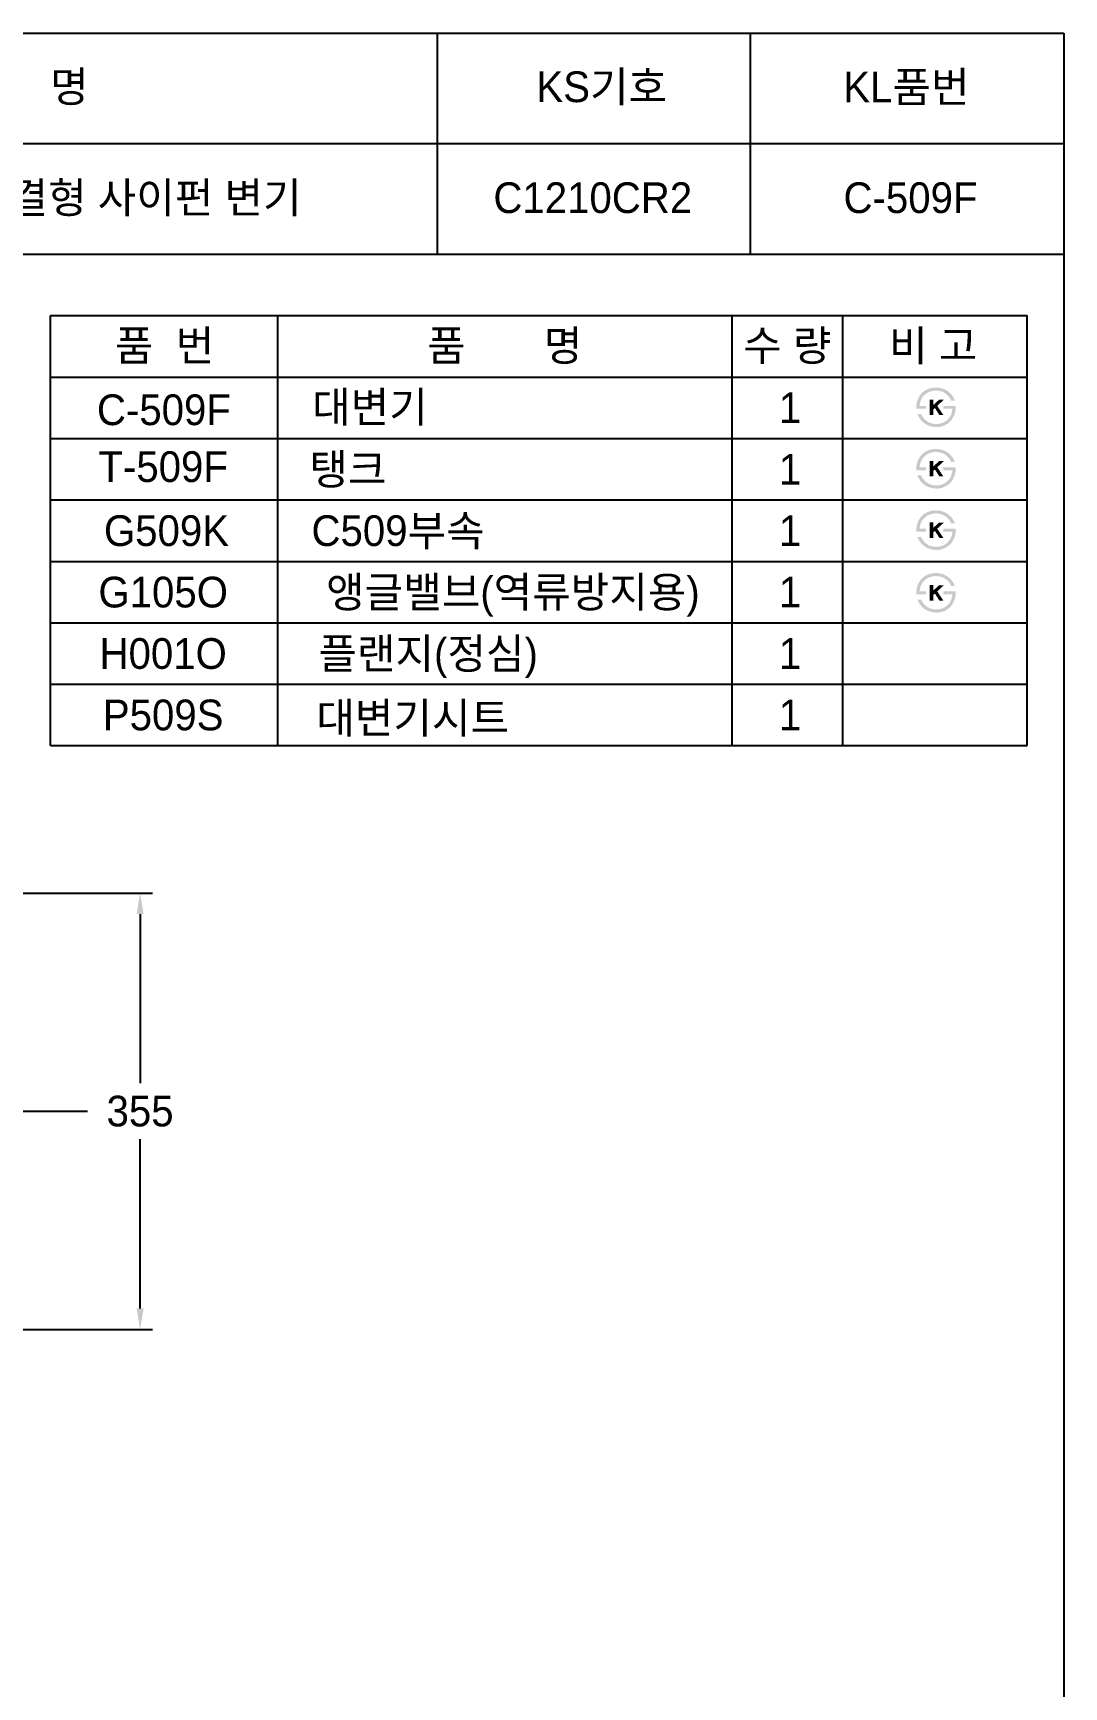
# Model space of a CAD drawing. Header units: millimetres. Extents: x 0 to 1800, y -67 to 2530.
# Drawn here: x 961 to 1800, y 1184 to 2530 of the extents above; entities that cross this region are included whole.
import ezdxf
from ezdxf.enums import TextEntityAlignment as Align
from ezdxf.lldxf.tags import DXFTag

# ---------------------------------------------------------------- set-up
doc = ezdxf.new("R2010")
doc.units = ezdxf.units.MM
for name, color, linetype in [('TEXT', 7, 'Continuous'), ('도각라인', 255, 'Continuous'), ('중심선', 1, 'DASHED'), ('치수선', 7, 'Continuous')]:
    doc.layers.add(name, color=color, linetype=linetype)
doc.styles.add('____', font='')
doc.styles.add('타이틀', font='H2GTRM.TTF', dxfattribs={"height": 25})
doc.styles.get('____').set_extended_font_data('굴림')
tags = doc.linetypes.add('DASHDOT', pattern=[70, 31, -13, 13, -13]).pattern_tags.tags
tags[10:11] = [DXFTag(74, 4), DXFTag(75, 0), DXFTag(340, '0'), DXFTag(46, 0.0), DXFTag(50, 0.0), DXFTag(44, 0.0), DXFTag(45, 0.0)]
tags[8:9] = [DXFTag(74, 4), DXFTag(75, 0), DXFTag(340, '0'), DXFTag(46, 0.0), DXFTag(50, 0.0), DXFTag(44, 0.0), DXFTag(45, 0.0)]
tags[6:7] = [DXFTag(74, 4), DXFTag(75, 0), DXFTag(340, '0'), DXFTag(46, 0.0), DXFTag(50, 0.0), DXFTag(44, 0.0), DXFTag(45, 0.0)]
tags[4:5] = [DXFTag(74, 4), DXFTag(75, 0), DXFTag(340, '0'), DXFTag(46, 0.0), DXFTag(50, 0.0), DXFTag(44, 0.0), DXFTag(45, 0.0)]
tags = doc.linetypes.add('DASHED', pattern=[25.72, 12.86, -12.86]).pattern_tags.tags
tags[6:7] = [DXFTag(74, 4), DXFTag(75, 0), DXFTag(340, '0'), DXFTag(46, 0.0), DXFTag(50, 0.0), DXFTag(44, 0.0), DXFTag(45, 0.0)]
tags[4:5] = [DXFTag(74, 4), DXFTag(75, 0), DXFTag(340, '0'), DXFTag(46, 0.0), DXFTag(50, 0.0), DXFTag(44, 0.0), DXFTag(45, 0.0)]
doc.dimstyles.new('MSADIM', dxfattribs={"dimtxt": 33, "dimasz": 17, "dimexe": 10, "dimexo": 7.5, "dimgap": 10, "dimtad": 0, "dimtih": 1, "dimtoh": 1, "dimdec": 0, "dimzin": 1, "dimdsep": 46, "dimtxsty": '____', "dimcen": 11.25, "dimadec": 0, "dimazin": 0, "dimtfac": 1, "dimtdec": 0, "dimtix": 1, "dimtmove": 0, "dimatfit": 3, "dimfxl": 1, "dimtolj": 1, "dimtzin": 1, "dimarcsym": 0})

# ---------------------------------------------------------------- blocks, each defined once
blk = doc.blocks.new('*D10')
at = {"layer": '치수선', "color": 0, "linetype": 'Continuous', "lineweight": -2, "transparency": 16777216}
for p, q in [((674.3, 1829.9), (1058, 1829.9)), ((1048, 1812.9), (1048, 1675.2)), ((1048, 1491.9), (1048, 1629.6)), ((674.3, 1474.9), (1058, 1474.9))]:
    blk.add_line(p, q, dxfattribs=at)
at = {"layer": '치수선', "color": 0, "linetype": 'Continuous', "transparency": 16777216}
for points in [[(1045.2, 1812.9), (1050.9, 1812.9), (1048, 1829.9)], [(1045.2, 1491.9), (1050.9, 1491.9), (1048, 1474.9)]]:
    blk.add_solid(points, dxfattribs=at)
at = {"layer": '치수선', "color": 0, "linetype": 'Continuous', "transparency": 16777216, "insert": (1048, 1652.4), "char_height": 25, "attachment_point": 5, "style": '____'}
blk.add_mtext('\\A1;355', dxfattribs=at)

msp = doc.modelspace()

# ---------------------------------------------------------------- hatches: boundary and pattern name
at = {"layer": 'TEXT'}
for points in [[(1679.9, 2224.2), (1679.8, 2224.6), (1679.8, 2225), (1679.8, 2225.4), (1679.8, 2225.8), (1679.8, 2226.2), (1679.9, 2226.6), (1679.9, 2227), (1679.9, 2227.4), (1680, 2227.8), (1680, 2228.2), (1680.1, 2228.6), (1680.2, 2229), (1680.3, 2229.4), (1680.4, 2229.8), (1680.5, 2230.1), (1680.6, 2230.5), (1680.7, 2230.9), (1680.8, 2231.3), (1681, 2231.7), (1681.1, 2232), (1681.3, 2232.4), (1681.4, 2232.7), (1681.6, 2233.1), (1681.8, 2233.4), (1682, 2233.8), (1682.1, 2234.1), (1682.4, 2234.4), (1682.6, 2234.8), (1682.8, 2235.1), (1683, 2235.4), (1683.2, 2235.7), (1683.8, 2236.3), (1684, 2236.6), (1684.3, 2236.9), (1684.6, 2237.2), (1684.9, 2237.5), (1685.2, 2237.8), (1685.5, 2238), (1685.8, 2238.3), (1686.1, 2238.5), (1686.4, 2238.7), (1686.8, 2239), (1687.1, 2239.2), (1687.4, 2239.4), (1687.8, 2239.6), (1688.2, 2239.8), (1688.5, 2239.9), (1688.9, 2240.1), (1689.3, 2240.3), (1689.7, 2240.5), (1690.2, 2240.6), (1690.6, 2240.7), (1691, 2240.9), (1691.5, 2241), (1691.9, 2241.1), (1692.4, 2241.2), (1692.8, 2241.2), (1693.3, 2241.3), (1693.8, 2241.4), (1694.2, 2241.4), (1694.7, 2241.4), (1695.2, 2241.5), (1695.7, 2241.5), (1696.5, 2241.5), (1696.8, 2241.4), (1697.2, 2241.4), (1697.6, 2241.4), (1697.9, 2241.3), (1698.3, 2241.3), (1698.6, 2241.2), (1699, 2241.2), (1699.3, 2241.1), (1699.7, 2241), (1700, 2241), (1700.4, 2240.9), (1700.7, 2240.8), (1701, 2240.7), (1701.4, 2240.6), (1701.7, 2240.5), (1702, 2240.4), (1702.3, 2240.2), (1702.6, 2240.1), (1702.9, 2240), (1703.2, 2239.8), (1703.5, 2239.7), (1703.8, 2239.5), (1704.1, 2239.4), (1704.4, 2239.2), (1704.7, 2239), (1705, 2238.9), (1705.2, 2238.7), (1705.5, 2238.5), (1705.8, 2238.3), (1706.1, 2238.1), (1706.5, 2237.7), (1706.9, 2237.4), (1707.3, 2237), (1707.7, 2236.6), (1708, 2236.2), (1708.4, 2235.8), (1708.7, 2235.4), (1709.1, 2234.9), (1709.4, 2234.5), (1709.7, 2234), (1710, 2233.5), (1710.3, 2233), (1710.5, 2232.5), (1710.8, 2232), (1711, 2231.5), (1711.3, 2230.9), (1711.3, 2230.9), (1708.2, 2230.9), (1708.2, 2230.9), (1708.1, 2231.1), (1708, 2231.3), (1708, 2231.4), (1707.9, 2231.6), (1707.8, 2231.8), (1707.7, 2232), (1707.7, 2232.1), (1707.6, 2232.3), (1707.5, 2232.5), (1707.4, 2232.6), (1707.3, 2232.8), (1707.2, 2233), (1707.1, 2233.1), (1707, 2233.3), (1706.9, 2233.5), (1706.7, 2233.6), (1706.6, 2233.8), (1706.5, 2233.9), (1706.2, 2234.3), (1705.9, 2234.6), (1705.6, 2234.9), (1705.3, 2235.2), (1705, 2235.5), (1704.7, 2235.8), (1704.3, 2236.1), (1704.1, 2236.3), (1703.8, 2236.4), (1703.6, 2236.6), (1703.4, 2236.8), (1703.1, 2236.9), (1702.9, 2237.1), (1702.6, 2237.2), (1702.4, 2237.4), (1702.2, 2237.5), (1701.9, 2237.6), (1701.7, 2237.7), (1701.4, 2237.8), (1701.2, 2238), (1700.9, 2238.1), (1700.6, 2238.2), (1700.4, 2238.3), (1700.1, 2238.3), (1699.9, 2238.4), (1699.6, 2238.5), (1699.3, 2238.6), (1699.1, 2238.6), (1698.8, 2238.7), (1698.5, 2238.7), (1698.2, 2238.8), (1698, 2238.8), (1697.7, 2238.9), (1697.4, 2238.9), (1697.1, 2238.9), (1696.8, 2239), (1696.5, 2239), (1696.3, 2239), (1696, 2239), (1695.6, 2239), (1695.3, 2239), (1694.9, 2238.9), (1694.6, 2238.9), (1694.3, 2238.9), (1693.9, 2238.9), (1693.6, 2238.8), (1693.3, 2238.8), (1693, 2238.7), (1692.7, 2238.7), (1692.3, 2238.6), (1692, 2238.5), (1691.7, 2238.4), (1691.4, 2238.3), (1691.1, 2238.2), (1690.9, 2238.1), (1690.6, 2238), (1690.3, 2237.9), (1690, 2237.8), (1689.7, 2237.7), (1689.4, 2237.5), (1689.2, 2237.4), (1688.9, 2237.3), (1688.7, 2237.1), (1688.4, 2236.9), (1688.1, 2236.8), (1687.9, 2236.6), (1687.6, 2236.4), (1687.4, 2236.2), (1687.2, 2236), (1686.9, 2235.8), (1686.7, 2235.6), (1686.5, 2235.4), (1686.2, 2235.2), (1686, 2235), (1685.8, 2234.7), (1685.6, 2234.5), (1685.4, 2234.3), (1685.2, 2234), (1685, 2233.8), (1684.8, 2233.5), (1684.7, 2233.3), (1684.5, 2233), (1684.3, 2232.7), (1684.2, 2232.5), (1684, 2232.2), (1683.9, 2231.9), (1683.8, 2231.6), (1683.7, 2231.3), (1683.5, 2231.1), (1683.4, 2230.8), (1683.3, 2230.5), (1683.2, 2230.2), (1683.1, 2229.8), (1683, 2229.5), (1683, 2229.2), (1682.9, 2228.9), (1682.8, 2228.6), (1682.8, 2228.2), (1682.7, 2227.9), (1682.7, 2227.6), (1682.7, 2227.2), (1682.6, 2226.9), (1682.6, 2226.5), (1682.6, 2226.5), (1687.8, 2226.5), (1687.8, 2226.5), (1687.8, 2226.5), (1687.8, 2224.2), (1687.8, 2224.2), (1687.8, 2224.2), (1679.9, 2224.2)], [(1712, 2226.5), (1712, 2226.1), (1712, 2225.6), (1712, 2225.2), (1712, 2224.8), (1711.9, 2224.3), (1711.9, 2223.9), (1711.9, 2223.5), (1711.8, 2223.1), (1711.7, 2222.7), (1711.6, 2222.2), (1711.6, 2221.8), (1711.5, 2221.4), (1711.3, 2221), (1711.2, 2220.6), (1711.1, 2220.2), (1711, 2219.8), (1710.8, 2219.4), (1710.7, 2219), (1710.5, 2218.7), (1710.4, 2218.3), (1710.2, 2217.9), (1710, 2217.6), (1709.8, 2217.2), (1709.6, 2216.9), (1709.4, 2216.5), (1709.2, 2216.2), (1709, 2215.9), (1708.8, 2215.5), (1708.5, 2215.2), (1708.3, 2214.9), (1708, 2214.6), (1707.8, 2214.3), (1707.5, 2214), (1707.2, 2213.7), (1707, 2213.5), (1706.7, 2213.2), (1706.4, 2212.9), (1706.1, 2212.7), (1705.8, 2212.4), (1705.5, 2212.2), (1705.2, 2212), (1704.8, 2211.8), (1704.5, 2211.6), (1704.2, 2211.4), (1703.8, 2211.2), (1703.5, 2211), (1703.1, 2210.8), (1702.8, 2210.7), (1702.4, 2210.5), (1702.1, 2210.3), (1701.7, 2210.2), (1701.3, 2210.1), (1700.9, 2209.9), (1700.5, 2209.8), (1700.2, 2209.7), (1699.8, 2209.6), (1699.4, 2209.6), (1699, 2209.5), (1698.6, 2209.4), (1698.2, 2209.4), (1697.8, 2209.4), (1697.4, 2209.3), (1697, 2209.3), (1696.6, 2209.3), (1695.9, 2209.3), (1695.3, 2209.3), (1694.6, 2209.4), (1694, 2209.5), (1693.3, 2209.5), (1693, 2209.6), (1692.7, 2209.7), (1692.4, 2209.7), (1692.1, 2209.8), (1691.8, 2209.9), (1691.5, 2209.9), (1691.2, 2210), (1691, 2210.1), (1690.7, 2210.2), (1690.4, 2210.3), (1690.1, 2210.4), (1689.8, 2210.5), (1689.5, 2210.6), (1689.3, 2210.7), (1689, 2210.9), (1688.7, 2211), (1688.5, 2211.1), (1688.2, 2211.3), (1687.9, 2211.4), (1687.7, 2211.6), (1687.4, 2211.7), (1686.9, 2212), (1686.6, 2212.2), (1686.4, 2212.4), (1686.1, 2212.6), (1685.9, 2212.8), (1685.6, 2213), (1685.4, 2213.2), (1685.1, 2213.4), (1684.9, 2213.6), (1684.7, 2213.8), (1684.5, 2214.1), (1684.2, 2214.3), (1684, 2214.5), (1683.8, 2214.8), (1683.6, 2215), (1683.4, 2215.2), (1683.2, 2215.5), (1683, 2215.8), (1682.8, 2216), (1682.6, 2216.3), (1682.5, 2216.6), (1682.3, 2216.8), (1682.1, 2217.1), (1681.9, 2217.4), (1681.8, 2217.7), (1681.6, 2218), (1681.5, 2218.3), (1681.3, 2218.6), (1681, 2219.2), (1680.8, 2219.9), (1680.8, 2219.9), (1683.7, 2219.9), (1683.7, 2219.9), (1683.9, 2219.4), (1684.2, 2219), (1684.4, 2218.6), (1684.6, 2218.2), (1684.9, 2217.9), (1685.1, 2217.5), (1685.4, 2217.1), (1685.7, 2216.8), (1685.9, 2216.5), (1686.2, 2216.1), (1686.5, 2215.8), (1686.8, 2215.5), (1687.1, 2215.2), (1687.4, 2215), (1687.7, 2214.7), (1688, 2214.5), (1688.2, 2214.3), (1688.4, 2214.1), (1688.7, 2214), (1688.9, 2213.8), (1689.1, 2213.7), (1689.4, 2213.5), (1689.6, 2213.4), (1689.9, 2213.2), (1690.1, 2213.1), (1690.4, 2213), (1690.6, 2212.9), (1690.9, 2212.8), (1691.1, 2212.7), (1691.4, 2212.6), (1691.7, 2212.5), (1691.9, 2212.4), (1692.2, 2212.3), (1692.5, 2212.3), (1692.7, 2212.2), (1693, 2212.1), (1693.3, 2212.1), (1693.6, 2212), (1693.9, 2212), (1694.2, 2212), (1694.5, 2211.9), (1694.8, 2211.9), (1695.1, 2211.9), (1695.4, 2211.9), (1695.7, 2211.9), (1696, 2211.9), (1696.3, 2211.9), (1697.1, 2211.9), (1697.4, 2211.9), (1697.7, 2212), (1698, 2212), (1698.2, 2212), (1698.5, 2212), (1698.7, 2212.1), (1699, 2212.1), (1699.3, 2212.2), (1699.5, 2212.2), (1699.8, 2212.3), (1700, 2212.4), (1700.3, 2212.5), (1700.5, 2212.5), (1700.8, 2212.6), (1701, 2212.7), (1701.3, 2212.8), (1701.5, 2212.9), (1701.8, 2213), (1702, 2213.1), (1702.3, 2213.3), (1702.5, 2213.4), (1702.7, 2213.5), (1703, 2213.7), (1703.2, 2213.8), (1703.4, 2213.9), (1703.7, 2214.1), (1703.9, 2214.3), (1704.1, 2214.4), (1704.3, 2214.6), (1704.6, 2214.8), (1704.8, 2215), (1705.1, 2215.2), (1705.3, 2215.4), (1705.6, 2215.7), (1705.8, 2215.9), (1706, 2216.1), (1706.2, 2216.4), (1706.4, 2216.6), (1706.6, 2216.9), (1706.8, 2217.1), (1707, 2217.4), (1707.2, 2217.7), (1707.3, 2218), (1707.5, 2218.2), (1707.7, 2218.5), (1707.8, 2218.8), (1708, 2219.1), (1708.1, 2219.4), (1708.2, 2219.7), (1708.3, 2220), (1708.4, 2220.4), (1708.6, 2220.7), (1708.7, 2221), (1708.7, 2221.3), (1708.8, 2221.7), (1708.9, 2222), (1709, 2222.4), (1709, 2222.7), (1709.1, 2223.1), (1709.1, 2223.4), (1709.2, 2223.8), (1709.2, 2224.2), (1709.2, 2224.2), (1701.8, 2224.2), (1701.8, 2224.2), (1701.8, 2224.2), (1701.8, 2226.5), (1701.8, 2226.5), (1701.8, 2226.5), (1712, 2226.5)], [(1693.6, 2227.2), (1698.4, 2231.6), (1702.3, 2231.6), (1696.9, 2226.6), (1701.9, 2219.1), (1698.6, 2219.1), (1695, 2224.8), (1693.6, 2223.6), (1693.6, 2219.1), (1690.7, 2219.1), (1690.7, 2231.7), (1693.6, 2231.7)], [(1679.9, 2174.2), (1679.8, 2174.6), (1679.8, 2175), (1679.8, 2175.4), (1679.8, 2175.8), (1679.8, 2176.2), (1679.9, 2176.6), (1679.9, 2177), (1679.9, 2177.4), (1680, 2177.8), (1680, 2178.2), (1680.1, 2178.6), (1680.2, 2179), (1680.3, 2179.4), (1680.4, 2179.8), (1680.5, 2180.1), (1680.6, 2180.5), (1680.7, 2180.9), (1680.8, 2181.3), (1681, 2181.7), (1681.1, 2182), (1681.3, 2182.4), (1681.4, 2182.7), (1681.6, 2183.1), (1681.8, 2183.4), (1682, 2183.8), (1682.1, 2184.1), (1682.4, 2184.4), (1682.6, 2184.8), (1682.8, 2185.1), (1683, 2185.4), (1683.2, 2185.7), (1683.8, 2186.3), (1684, 2186.6), (1684.3, 2186.9), (1684.6, 2187.2), (1684.9, 2187.5), (1685.2, 2187.8), (1685.5, 2188), (1685.8, 2188.3), (1686.1, 2188.5), (1686.4, 2188.7), (1686.8, 2189), (1687.1, 2189.2), (1687.4, 2189.4), (1687.8, 2189.6), (1688.2, 2189.8), (1688.5, 2189.9), (1688.9, 2190.1), (1689.3, 2190.3), (1689.7, 2190.5), (1690.2, 2190.6), (1690.6, 2190.7), (1691, 2190.9), (1691.5, 2191), (1691.9, 2191.1), (1692.4, 2191.2), (1692.8, 2191.2), (1693.3, 2191.3), (1693.8, 2191.4), (1694.2, 2191.4), (1694.7, 2191.4), (1695.2, 2191.5), (1695.7, 2191.5), (1696.5, 2191.5), (1696.8, 2191.4), (1697.2, 2191.4), (1697.6, 2191.4), (1697.9, 2191.3), (1698.3, 2191.3), (1698.6, 2191.2), (1699, 2191.2), (1699.3, 2191.1), (1699.7, 2191), (1700, 2191), (1700.4, 2190.9), (1700.7, 2190.8), (1701, 2190.7), (1701.4, 2190.6), (1701.7, 2190.5), (1702, 2190.4), (1702.3, 2190.2), (1702.6, 2190.1), (1702.9, 2190), (1703.2, 2189.8), (1703.5, 2189.7), (1703.8, 2189.5), (1704.1, 2189.4), (1704.4, 2189.2), (1704.7, 2189), (1705, 2188.9), (1705.2, 2188.7), (1705.5, 2188.5), (1705.8, 2188.3), (1706.1, 2188.1), (1706.5, 2187.7), (1706.9, 2187.4), (1707.3, 2187), (1707.7, 2186.6), (1708, 2186.2), (1708.4, 2185.8), (1708.7, 2185.4), (1709.1, 2184.9), (1709.4, 2184.5), (1709.7, 2184), (1710, 2183.5), (1710.3, 2183), (1710.5, 2182.5), (1710.8, 2182), (1711, 2181.5), (1711.3, 2180.9), (1711.3, 2180.9), (1708.2, 2180.9), (1708.2, 2180.9), (1708.1, 2181.1), (1708, 2181.3), (1708, 2181.4), (1707.9, 2181.6), (1707.8, 2181.8), (1707.7, 2182), (1707.7, 2182.1), (1707.6, 2182.3), (1707.5, 2182.5), (1707.4, 2182.6), (1707.3, 2182.8), (1707.2, 2183), (1707.1, 2183.1), (1707, 2183.3), (1706.9, 2183.5), (1706.7, 2183.6), (1706.6, 2183.8), (1706.5, 2183.9), (1706.2, 2184.3), (1705.9, 2184.6), (1705.6, 2184.9), (1705.3, 2185.2), (1705, 2185.5), (1704.7, 2185.8), (1704.3, 2186.1), (1704.1, 2186.3), (1703.8, 2186.4), (1703.6, 2186.6), (1703.4, 2186.8), (1703.1, 2186.9), (1702.9, 2187.1), (1702.6, 2187.2), (1702.4, 2187.4), (1702.2, 2187.5), (1701.9, 2187.6), (1701.7, 2187.7), (1701.4, 2187.8), (1701.2, 2188), (1700.9, 2188.1), (1700.6, 2188.2), (1700.4, 2188.3), (1700.1, 2188.3), (1699.9, 2188.4), (1699.6, 2188.5), (1699.3, 2188.6), (1699.1, 2188.6), (1698.8, 2188.7), (1698.5, 2188.7), (1698.2, 2188.8), (1698, 2188.8), (1697.7, 2188.9), (1697.4, 2188.9), (1697.1, 2188.9), (1696.8, 2189), (1696.5, 2189), (1696.3, 2189), (1696, 2189), (1695.6, 2189), (1695.3, 2189), (1694.9, 2188.9), (1694.6, 2188.9), (1694.3, 2188.9), (1693.9, 2188.9), (1693.6, 2188.8), (1693.3, 2188.8), (1693, 2188.7), (1692.7, 2188.7), (1692.3, 2188.6), (1692, 2188.5), (1691.7, 2188.4), (1691.4, 2188.3), (1691.1, 2188.2), (1690.9, 2188.1), (1690.6, 2188), (1690.3, 2187.9), (1690, 2187.8), (1689.7, 2187.7), (1689.4, 2187.5), (1689.2, 2187.4), (1688.9, 2187.3), (1688.7, 2187.1), (1688.4, 2186.9), (1688.1, 2186.8), (1687.9, 2186.6), (1687.6, 2186.4), (1687.4, 2186.2), (1687.2, 2186), (1686.9, 2185.8), (1686.7, 2185.6), (1686.5, 2185.4), (1686.2, 2185.2), (1686, 2185), (1685.8, 2184.7), (1685.6, 2184.5), (1685.4, 2184.3), (1685.2, 2184), (1685, 2183.8), (1684.8, 2183.5), (1684.7, 2183.3), (1684.5, 2183), (1684.3, 2182.7), (1684.2, 2182.5), (1684, 2182.2), (1683.9, 2181.9), (1683.8, 2181.6), (1683.7, 2181.3), (1683.5, 2181.1), (1683.4, 2180.8), (1683.3, 2180.5), (1683.2, 2180.2), (1683.1, 2179.8), (1683, 2179.5), (1683, 2179.2), (1682.9, 2178.9), (1682.8, 2178.6), (1682.8, 2178.2), (1682.7, 2177.9), (1682.7, 2177.6), (1682.7, 2177.2), (1682.6, 2176.9), (1682.6, 2176.5), (1682.6, 2176.5), (1687.8, 2176.5), (1687.8, 2176.5), (1687.8, 2176.5), (1687.8, 2174.2), (1687.8, 2174.2), (1687.8, 2174.2), (1679.9, 2174.2)], [(1693.6, 2177.2), (1698.4, 2181.6), (1702.3, 2181.6), (1696.9, 2176.6), (1701.9, 2169.1), (1698.6, 2169.1), (1695, 2174.8), (1693.6, 2173.6), (1693.6, 2169.1), (1690.7, 2169.1), (1690.7, 2181.7), (1693.6, 2181.7)], [(1712, 2176.5), (1712, 2176.1), (1712, 2175.6), (1712, 2175.2), (1712, 2174.8), (1711.9, 2174.3), (1711.9, 2173.9), (1711.9, 2173.5), (1711.8, 2173.1), (1711.7, 2172.7), (1711.6, 2172.2), (1711.6, 2171.8), (1711.5, 2171.4), (1711.3, 2171), (1711.2, 2170.6), (1711.1, 2170.2), (1711, 2169.8), (1710.8, 2169.4), (1710.7, 2169), (1710.5, 2168.7), (1710.4, 2168.3), (1710.2, 2167.9), (1710, 2167.6), (1709.8, 2167.2), (1709.6, 2166.9), (1709.4, 2166.5), (1709.2, 2166.2), (1709, 2165.9), (1708.8, 2165.5), (1708.5, 2165.2), (1708.3, 2164.9), (1708, 2164.6), (1707.8, 2164.3), (1707.5, 2164), (1707.2, 2163.7), (1707, 2163.5), (1706.7, 2163.2), (1706.4, 2162.9), (1706.1, 2162.7), (1705.8, 2162.4), (1705.5, 2162.2), (1705.2, 2162), (1704.8, 2161.8), (1704.5, 2161.6), (1704.2, 2161.4), (1703.8, 2161.2), (1703.5, 2161), (1703.1, 2160.8), (1702.8, 2160.7), (1702.4, 2160.5), (1702.1, 2160.3), (1701.7, 2160.2), (1701.3, 2160.1), (1700.9, 2159.9), (1700.5, 2159.8), (1700.2, 2159.7), (1699.8, 2159.6), (1699.4, 2159.6), (1699, 2159.5), (1698.6, 2159.4), (1698.2, 2159.4), (1697.8, 2159.4), (1697.4, 2159.3), (1697, 2159.3), (1696.6, 2159.3), (1695.9, 2159.3), (1695.3, 2159.3), (1694.6, 2159.4), (1694, 2159.5), (1693.3, 2159.5), (1693, 2159.6), (1692.7, 2159.7), (1692.4, 2159.7), (1692.1, 2159.8), (1691.8, 2159.9), (1691.5, 2159.9), (1691.2, 2160), (1691, 2160.1), (1690.7, 2160.2), (1690.4, 2160.3), (1690.1, 2160.4), (1689.8, 2160.5), (1689.5, 2160.6), (1689.3, 2160.7), (1689, 2160.9), (1688.7, 2161), (1688.5, 2161.1), (1688.2, 2161.3), (1687.9, 2161.4), (1687.7, 2161.6), (1687.4, 2161.7), (1686.9, 2162), (1686.6, 2162.2), (1686.4, 2162.4), (1686.1, 2162.6), (1685.9, 2162.8), (1685.6, 2163), (1685.4, 2163.2), (1685.1, 2163.4), (1684.9, 2163.6), (1684.7, 2163.8), (1684.5, 2164.1), (1684.2, 2164.3), (1684, 2164.5), (1683.8, 2164.8), (1683.6, 2165), (1683.4, 2165.2), (1683.2, 2165.5), (1683, 2165.8), (1682.8, 2166), (1682.6, 2166.3), (1682.5, 2166.6), (1682.3, 2166.8), (1682.1, 2167.1), (1681.9, 2167.4), (1681.8, 2167.7), (1681.6, 2168), (1681.5, 2168.3), (1681.3, 2168.6), (1681, 2169.2), (1680.8, 2169.9), (1680.8, 2169.9), (1683.7, 2169.9), (1683.7, 2169.9), (1683.9, 2169.4), (1684.2, 2169), (1684.4, 2168.6), (1684.6, 2168.2), (1684.9, 2167.9), (1685.1, 2167.5), (1685.4, 2167.1), (1685.7, 2166.8), (1685.9, 2166.5), (1686.2, 2166.1), (1686.5, 2165.8), (1686.8, 2165.5), (1687.1, 2165.2), (1687.4, 2165), (1687.7, 2164.7), (1688, 2164.5), (1688.2, 2164.3), (1688.4, 2164.1), (1688.7, 2164), (1688.9, 2163.8), (1689.1, 2163.7), (1689.4, 2163.5), (1689.6, 2163.4), (1689.9, 2163.2), (1690.1, 2163.1), (1690.4, 2163), (1690.6, 2162.9), (1690.9, 2162.8), (1691.1, 2162.7), (1691.4, 2162.6), (1691.7, 2162.5), (1691.9, 2162.4), (1692.2, 2162.3), (1692.5, 2162.3), (1692.7, 2162.2), (1693, 2162.1), (1693.3, 2162.1), (1693.6, 2162), (1693.9, 2162), (1694.2, 2162), (1694.5, 2161.9), (1694.8, 2161.9), (1695.1, 2161.9), (1695.4, 2161.9), (1695.7, 2161.9), (1696, 2161.9), (1696.3, 2161.9), (1697.1, 2161.9), (1697.4, 2161.9), (1697.7, 2162), (1698, 2162), (1698.2, 2162), (1698.5, 2162), (1698.7, 2162.1), (1699, 2162.1), (1699.3, 2162.2), (1699.5, 2162.2), (1699.8, 2162.3), (1700, 2162.4), (1700.3, 2162.5), (1700.5, 2162.5), (1700.8, 2162.6), (1701, 2162.7), (1701.3, 2162.8), (1701.5, 2162.9), (1701.8, 2163), (1702, 2163.1), (1702.3, 2163.3), (1702.5, 2163.4), (1702.7, 2163.5), (1703, 2163.7), (1703.2, 2163.8), (1703.4, 2163.9), (1703.7, 2164.1), (1703.9, 2164.3), (1704.1, 2164.4), (1704.3, 2164.6), (1704.6, 2164.8), (1704.8, 2165), (1705.1, 2165.2), (1705.3, 2165.4), (1705.6, 2165.7), (1705.8, 2165.9), (1706, 2166.1), (1706.2, 2166.4), (1706.4, 2166.6), (1706.6, 2166.9), (1706.8, 2167.1), (1707, 2167.4), (1707.2, 2167.7), (1707.3, 2168), (1707.5, 2168.2), (1707.7, 2168.5), (1707.8, 2168.8), (1708, 2169.1), (1708.1, 2169.4), (1708.2, 2169.7), (1708.3, 2170), (1708.4, 2170.4), (1708.6, 2170.7), (1708.7, 2171), (1708.7, 2171.3), (1708.8, 2171.7), (1708.9, 2172), (1709, 2172.4), (1709, 2172.7), (1709.1, 2173.1), (1709.1, 2173.4), (1709.2, 2173.8), (1709.2, 2174.2), (1709.2, 2174.2), (1701.8, 2174.2), (1701.8, 2174.2), (1701.8, 2174.2), (1701.8, 2176.5), (1701.8, 2176.5), (1701.8, 2176.5), (1712, 2176.5)], [(1679.9, 2124.2), (1679.8, 2124.6), (1679.8, 2125), (1679.8, 2125.4), (1679.8, 2125.8), (1679.8, 2126.2), (1679.9, 2126.6), (1679.9, 2127), (1679.9, 2127.4), (1680, 2127.8), (1680, 2128.2), (1680.1, 2128.6), (1680.2, 2129), (1680.3, 2129.4), (1680.4, 2129.8), (1680.5, 2130.1), (1680.6, 2130.5), (1680.7, 2130.9), (1680.8, 2131.3), (1681, 2131.7), (1681.1, 2132), (1681.3, 2132.4), (1681.4, 2132.7), (1681.6, 2133.1), (1681.8, 2133.4), (1682, 2133.8), (1682.1, 2134.1), (1682.4, 2134.4), (1682.6, 2134.8), (1682.8, 2135.1), (1683, 2135.4), (1683.2, 2135.7), (1683.8, 2136.3), (1684, 2136.6), (1684.3, 2136.9), (1684.6, 2137.2), (1684.9, 2137.5), (1685.2, 2137.8), (1685.5, 2138), (1685.8, 2138.3), (1686.1, 2138.5), (1686.4, 2138.7), (1686.8, 2139), (1687.1, 2139.2), (1687.4, 2139.4), (1687.8, 2139.6), (1688.2, 2139.8), (1688.5, 2139.9), (1688.9, 2140.1), (1689.3, 2140.3), (1689.7, 2140.5), (1690.2, 2140.6), (1690.6, 2140.7), (1691, 2140.9), (1691.5, 2141), (1691.9, 2141.1), (1692.4, 2141.2), (1692.8, 2141.2), (1693.3, 2141.3), (1693.8, 2141.4), (1694.2, 2141.4), (1694.7, 2141.4), (1695.2, 2141.5), (1695.7, 2141.5), (1696.5, 2141.5), (1696.8, 2141.4), (1697.2, 2141.4), (1697.6, 2141.4), (1697.9, 2141.3), (1698.3, 2141.3), (1698.6, 2141.2), (1699, 2141.2), (1699.3, 2141.1), (1699.7, 2141), (1700, 2141), (1700.4, 2140.9), (1700.7, 2140.8), (1701, 2140.7), (1701.4, 2140.6), (1701.7, 2140.5), (1702, 2140.4), (1702.3, 2140.2), (1702.6, 2140.1), (1702.9, 2140), (1703.2, 2139.8), (1703.5, 2139.7), (1703.8, 2139.5), (1704.1, 2139.4), (1704.4, 2139.2), (1704.7, 2139), (1705, 2138.9), (1705.2, 2138.7), (1705.5, 2138.5), (1705.8, 2138.3), (1706.1, 2138.1), (1706.5, 2137.7), (1706.9, 2137.4), (1707.3, 2137), (1707.7, 2136.6), (1708, 2136.2), (1708.4, 2135.8), (1708.7, 2135.4), (1709.1, 2134.9), (1709.4, 2134.5), (1709.7, 2134), (1710, 2133.5), (1710.3, 2133), (1710.5, 2132.5), (1710.8, 2132), (1711, 2131.5), (1711.3, 2130.9), (1711.3, 2130.9), (1708.2, 2130.9), (1708.2, 2130.9), (1708.1, 2131.1), (1708, 2131.3), (1708, 2131.4), (1707.9, 2131.6), (1707.8, 2131.8), (1707.7, 2132), (1707.7, 2132.1), (1707.6, 2132.3), (1707.5, 2132.5), (1707.4, 2132.6), (1707.3, 2132.8), (1707.2, 2133), (1707.1, 2133.1), (1707, 2133.3), (1706.9, 2133.5), (1706.7, 2133.6), (1706.6, 2133.8), (1706.5, 2133.9), (1706.2, 2134.3), (1705.9, 2134.6), (1705.6, 2134.9), (1705.3, 2135.2), (1705, 2135.5), (1704.7, 2135.8), (1704.3, 2136.1), (1704.1, 2136.3), (1703.8, 2136.4), (1703.6, 2136.6), (1703.4, 2136.8), (1703.1, 2136.9), (1702.9, 2137.1), (1702.6, 2137.2), (1702.4, 2137.4), (1702.2, 2137.5), (1701.9, 2137.6), (1701.7, 2137.7), (1701.4, 2137.8), (1701.2, 2138), (1700.9, 2138.1), (1700.6, 2138.2), (1700.4, 2138.3), (1700.1, 2138.3), (1699.9, 2138.4), (1699.6, 2138.5), (1699.3, 2138.6), (1699.1, 2138.6), (1698.8, 2138.7), (1698.5, 2138.7), (1698.2, 2138.8), (1698, 2138.8), (1697.7, 2138.9), (1697.4, 2138.9), (1697.1, 2138.9), (1696.8, 2139), (1696.5, 2139), (1696.3, 2139), (1696, 2139), (1695.6, 2139), (1695.3, 2139), (1694.9, 2138.9), (1694.6, 2138.9), (1694.3, 2138.9), (1693.9, 2138.9), (1693.6, 2138.8), (1693.3, 2138.8), (1693, 2138.7), (1692.7, 2138.7), (1692.3, 2138.6), (1692, 2138.5), (1691.7, 2138.4), (1691.4, 2138.3), (1691.1, 2138.2), (1690.9, 2138.1), (1690.6, 2138), (1690.3, 2137.9), (1690, 2137.8), (1689.7, 2137.7), (1689.4, 2137.5), (1689.2, 2137.4), (1688.9, 2137.3), (1688.7, 2137.1), (1688.4, 2136.9), (1688.1, 2136.8), (1687.9, 2136.6), (1687.6, 2136.4), (1687.4, 2136.2), (1687.2, 2136), (1686.9, 2135.8), (1686.7, 2135.6), (1686.5, 2135.4), (1686.2, 2135.2), (1686, 2135), (1685.8, 2134.7), (1685.6, 2134.5), (1685.4, 2134.3), (1685.2, 2134), (1685, 2133.8), (1684.8, 2133.5), (1684.7, 2133.3), (1684.5, 2133), (1684.3, 2132.7), (1684.2, 2132.5), (1684, 2132.2), (1683.9, 2131.9), (1683.8, 2131.6), (1683.7, 2131.3), (1683.5, 2131.1), (1683.4, 2130.8), (1683.3, 2130.5), (1683.2, 2130.2), (1683.1, 2129.8), (1683, 2129.5), (1683, 2129.2), (1682.9, 2128.9), (1682.8, 2128.6), (1682.8, 2128.2), (1682.7, 2127.9), (1682.7, 2127.6), (1682.7, 2127.2), (1682.6, 2126.9), (1682.6, 2126.5), (1682.6, 2126.5), (1687.8, 2126.5), (1687.8, 2126.5), (1687.8, 2126.5), (1687.8, 2124.2), (1687.8, 2124.2), (1687.8, 2124.2), (1679.9, 2124.2)], [(1693.6, 2127.2), (1698.4, 2131.6), (1702.3, 2131.6), (1696.9, 2126.6), (1701.9, 2119.1), (1698.6, 2119.1), (1695, 2124.8), (1693.6, 2123.6), (1693.6, 2119.1), (1690.7, 2119.1), (1690.7, 2131.7), (1693.6, 2131.7)], [(1712, 2126.5), (1712, 2126.1), (1712, 2125.6), (1712, 2125.2), (1712, 2124.8), (1711.9, 2124.3), (1711.9, 2123.9), (1711.9, 2123.5), (1711.8, 2123.1), (1711.7, 2122.7), (1711.6, 2122.2), (1711.6, 2121.8), (1711.5, 2121.4), (1711.3, 2121), (1711.2, 2120.6), (1711.1, 2120.2), (1711, 2119.8), (1710.8, 2119.4), (1710.7, 2119), (1710.5, 2118.7), (1710.4, 2118.3), (1710.2, 2117.9), (1710, 2117.6), (1709.8, 2117.2), (1709.6, 2116.9), (1709.4, 2116.5), (1709.2, 2116.2), (1709, 2115.9), (1708.8, 2115.5), (1708.5, 2115.2), (1708.3, 2114.9), (1708, 2114.6), (1707.8, 2114.3), (1707.5, 2114), (1707.2, 2113.7), (1707, 2113.5), (1706.7, 2113.2), (1706.4, 2112.9), (1706.1, 2112.7), (1705.8, 2112.4), (1705.5, 2112.2), (1705.2, 2112), (1704.8, 2111.8), (1704.5, 2111.6), (1704.2, 2111.4), (1703.8, 2111.2), (1703.5, 2111), (1703.1, 2110.8), (1702.8, 2110.7), (1702.4, 2110.5), (1702.1, 2110.3), (1701.7, 2110.2), (1701.3, 2110.1), (1700.9, 2109.9), (1700.5, 2109.8), (1700.2, 2109.7), (1699.8, 2109.6), (1699.4, 2109.6), (1699, 2109.5), (1698.6, 2109.4), (1698.2, 2109.4), (1697.8, 2109.4), (1697.4, 2109.3), (1697, 2109.3), (1696.6, 2109.3), (1695.9, 2109.3), (1695.3, 2109.3), (1694.6, 2109.4), (1694, 2109.5), (1693.3, 2109.5), (1693, 2109.6), (1692.7, 2109.7), (1692.4, 2109.7), (1692.1, 2109.8), (1691.8, 2109.9), (1691.5, 2109.9), (1691.2, 2110), (1691, 2110.1), (1690.7, 2110.2), (1690.4, 2110.3), (1690.1, 2110.4), (1689.8, 2110.5), (1689.5, 2110.6), (1689.3, 2110.7), (1689, 2110.9), (1688.7, 2111), (1688.5, 2111.1), (1688.2, 2111.3), (1687.9, 2111.4), (1687.7, 2111.6), (1687.4, 2111.7), (1686.9, 2112), (1686.6, 2112.2), (1686.4, 2112.4), (1686.1, 2112.6), (1685.9, 2112.8), (1685.6, 2113), (1685.4, 2113.2), (1685.1, 2113.4), (1684.9, 2113.6), (1684.7, 2113.8), (1684.5, 2114.1), (1684.2, 2114.3), (1684, 2114.5), (1683.8, 2114.8), (1683.6, 2115), (1683.4, 2115.2), (1683.2, 2115.5), (1683, 2115.8), (1682.8, 2116), (1682.6, 2116.3), (1682.5, 2116.6), (1682.3, 2116.8), (1682.1, 2117.1), (1681.9, 2117.4), (1681.8, 2117.7), (1681.6, 2118), (1681.5, 2118.3), (1681.3, 2118.6), (1681, 2119.2), (1680.8, 2119.9), (1680.8, 2119.9), (1683.7, 2119.9), (1683.7, 2119.9), (1683.9, 2119.4), (1684.2, 2119), (1684.4, 2118.6), (1684.6, 2118.2), (1684.9, 2117.9), (1685.1, 2117.5), (1685.4, 2117.1), (1685.7, 2116.8), (1685.9, 2116.5), (1686.2, 2116.1), (1686.5, 2115.8), (1686.8, 2115.5), (1687.1, 2115.2), (1687.4, 2115), (1687.7, 2114.7), (1688, 2114.5), (1688.2, 2114.3), (1688.4, 2114.1), (1688.7, 2114), (1688.9, 2113.8), (1689.1, 2113.7), (1689.4, 2113.5), (1689.6, 2113.4), (1689.9, 2113.2), (1690.1, 2113.1), (1690.4, 2113), (1690.6, 2112.9), (1690.9, 2112.8), (1691.1, 2112.7), (1691.4, 2112.6), (1691.7, 2112.5), (1691.9, 2112.4), (1692.2, 2112.3), (1692.5, 2112.3), (1692.7, 2112.2), (1693, 2112.1), (1693.3, 2112.1), (1693.6, 2112), (1693.9, 2112), (1694.2, 2112), (1694.5, 2111.9), (1694.8, 2111.9), (1695.1, 2111.9), (1695.4, 2111.9), (1695.7, 2111.9), (1696, 2111.9), (1696.3, 2111.9), (1697.1, 2111.9), (1697.4, 2111.9), (1697.7, 2112), (1698, 2112), (1698.2, 2112), (1698.5, 2112), (1698.7, 2112.1), (1699, 2112.1), (1699.3, 2112.2), (1699.5, 2112.2), (1699.8, 2112.3), (1700, 2112.4), (1700.3, 2112.5), (1700.5, 2112.5), (1700.8, 2112.6), (1701, 2112.7), (1701.3, 2112.8), (1701.5, 2112.9), (1701.8, 2113), (1702, 2113.1), (1702.3, 2113.3), (1702.5, 2113.4), (1702.7, 2113.5), (1703, 2113.7), (1703.2, 2113.8), (1703.4, 2113.9), (1703.7, 2114.1), (1703.9, 2114.3), (1704.1, 2114.4), (1704.3, 2114.6), (1704.6, 2114.8), (1704.8, 2115), (1705.1, 2115.2), (1705.3, 2115.4), (1705.6, 2115.7), (1705.8, 2115.9), (1706, 2116.1), (1706.2, 2116.4), (1706.4, 2116.6), (1706.6, 2116.9), (1706.8, 2117.1), (1707, 2117.4), (1707.2, 2117.7), (1707.3, 2118), (1707.5, 2118.2), (1707.7, 2118.5), (1707.8, 2118.8), (1708, 2119.1), (1708.1, 2119.4), (1708.2, 2119.7), (1708.3, 2120), (1708.4, 2120.4), (1708.6, 2120.7), (1708.7, 2121), (1708.7, 2121.3), (1708.8, 2121.7), (1708.9, 2122), (1709, 2122.4), (1709, 2122.7), (1709.1, 2123.1), (1709.1, 2123.4), (1709.2, 2123.8), (1709.2, 2124.2), (1709.2, 2124.2), (1701.8, 2124.2), (1701.8, 2124.2), (1701.8, 2124.2), (1701.8, 2126.5), (1701.8, 2126.5), (1701.8, 2126.5), (1712, 2126.5)], [(1679.9, 2073.2), (1679.8, 2073.6), (1679.8, 2074), (1679.8, 2074.4), (1679.8, 2074.8), (1679.8, 2075.2), (1679.9, 2075.6), (1679.9, 2076), (1679.9, 2076.4), (1680, 2076.8), (1680, 2077.2), (1680.1, 2077.6), (1680.2, 2078), (1680.3, 2078.4), (1680.4, 2078.8), (1680.5, 2079.1), (1680.6, 2079.5), (1680.7, 2079.9), (1680.8, 2080.3), (1681, 2080.7), (1681.1, 2081), (1681.3, 2081.4), (1681.4, 2081.8), (1681.6, 2082.1), (1681.8, 2082.5), (1682, 2082.8), (1682.1, 2083.1), (1682.4, 2083.5), (1682.6, 2083.8), (1682.8, 2084.1), (1683, 2084.4), (1683.2, 2084.7), (1683.8, 2085.3), (1684, 2085.6), (1684.3, 2085.9), (1684.6, 2086.2), (1684.9, 2086.5), (1685.2, 2086.8), (1685.5, 2087), (1685.8, 2087.3), (1686.1, 2087.5), (1686.4, 2087.7), (1686.8, 2088), (1687.1, 2088.2), (1687.4, 2088.4), (1687.8, 2088.6), (1688.2, 2088.8), (1688.5, 2089), (1688.9, 2089.1), (1689.3, 2089.3), (1689.7, 2089.5), (1690.2, 2089.6), (1690.6, 2089.7), (1691, 2089.9), (1691.5, 2090), (1691.9, 2090.1), (1692.4, 2090.2), (1692.8, 2090.3), (1693.3, 2090.3), (1693.8, 2090.4), (1694.2, 2090.4), (1694.7, 2090.5), (1695.2, 2090.5), (1695.7, 2090.5), (1696.5, 2090.5), (1696.8, 2090.4), (1697.2, 2090.4), (1697.6, 2090.4), (1697.9, 2090.3), (1698.3, 2090.3), (1698.6, 2090.2), (1699, 2090.2), (1699.3, 2090.1), (1699.7, 2090.1), (1700, 2090), (1700.4, 2089.9), (1700.7, 2089.8), (1701, 2089.7), (1701.4, 2089.6), (1701.7, 2089.5), (1702, 2089.4), (1702.3, 2089.3), (1702.6, 2089.1), (1702.9, 2089), (1703.2, 2088.8), (1703.5, 2088.7), (1703.8, 2088.5), (1704.1, 2088.4), (1704.4, 2088.2), (1704.7, 2088), (1705, 2087.9), (1705.2, 2087.7), (1705.5, 2087.5), (1705.8, 2087.3), (1706.1, 2087.1), (1706.5, 2086.7), (1706.9, 2086.4), (1707.3, 2086), (1707.7, 2085.6), (1708, 2085.2), (1708.4, 2084.8), (1708.7, 2084.4), (1709.1, 2083.9), (1709.4, 2083.5), (1709.7, 2083), (1710, 2082.5), (1710.3, 2082), (1710.5, 2081.5), (1710.8, 2081), (1711, 2080.5), (1711.3, 2079.9), (1711.3, 2079.9), (1708.2, 2079.9), (1708.2, 2079.9), (1708.1, 2080.1), (1708, 2080.3), (1708, 2080.4), (1707.9, 2080.6), (1707.8, 2080.8), (1707.7, 2081), (1707.7, 2081.1), (1707.6, 2081.3), (1707.5, 2081.5), (1707.4, 2081.6), (1707.3, 2081.8), (1707.2, 2082), (1707.1, 2082.1), (1707, 2082.3), (1706.9, 2082.5), (1706.7, 2082.6), (1706.6, 2082.8), (1706.5, 2082.9), (1706.2, 2083.3), (1705.9, 2083.6), (1705.6, 2083.9), (1705.3, 2084.2), (1705, 2084.5), (1704.7, 2084.8), (1704.3, 2085.1), (1704.1, 2085.3), (1703.8, 2085.4), (1703.6, 2085.6), (1703.4, 2085.8), (1703.1, 2085.9), (1702.9, 2086.1), (1702.6, 2086.2), (1702.4, 2086.4), (1702.2, 2086.5), (1701.9, 2086.6), (1701.7, 2086.7), (1701.4, 2086.9), (1701.2, 2087), (1700.9, 2087.1), (1700.6, 2087.2), (1700.4, 2087.3), (1700.1, 2087.4), (1699.9, 2087.4), (1699.6, 2087.5), (1699.3, 2087.6), (1699.1, 2087.6), (1698.8, 2087.7), (1698.5, 2087.8), (1698.2, 2087.8), (1698, 2087.8), (1697.7, 2087.9), (1697.4, 2087.9), (1697.1, 2087.9), (1696.8, 2088), (1696.5, 2088), (1696.3, 2088), (1696, 2088), (1695.6, 2088), (1695.3, 2088), (1694.9, 2088), (1694.6, 2087.9), (1694.3, 2087.9), (1693.9, 2087.9), (1693.6, 2087.8), (1693.3, 2087.8), (1693, 2087.7), (1692.7, 2087.7), (1692.3, 2087.6), (1692, 2087.5), (1691.7, 2087.4), (1691.4, 2087.3), (1691.1, 2087.3), (1690.9, 2087.2), (1690.6, 2087), (1690.3, 2086.9), (1690, 2086.8), (1689.7, 2086.7), (1689.4, 2086.5), (1689.2, 2086.4), (1688.9, 2086.3), (1688.7, 2086.1), (1688.4, 2085.9), (1688.1, 2085.8), (1687.9, 2085.6), (1687.6, 2085.4), (1687.4, 2085.2), (1687.2, 2085.1), (1686.9, 2084.9), (1686.7, 2084.6), (1686.5, 2084.4), (1686.2, 2084.2), (1686, 2084), (1685.8, 2083.8), (1685.6, 2083.5), (1685.4, 2083.3), (1685.2, 2083), (1685, 2082.8), (1684.8, 2082.5), (1684.7, 2082.3), (1684.5, 2082), (1684.3, 2081.7), (1684.2, 2081.5), (1684, 2081.2), (1683.9, 2080.9), (1683.8, 2080.6), (1683.7, 2080.4), (1683.5, 2080.1), (1683.4, 2079.8), (1683.3, 2079.5), (1683.2, 2079.2), (1683.1, 2078.9), (1683, 2078.5), (1683, 2078.2), (1682.9, 2077.9), (1682.8, 2077.6), (1682.8, 2077.2), (1682.7, 2076.9), (1682.7, 2076.6), (1682.7, 2076.2), (1682.6, 2075.9), (1682.6, 2075.5), (1682.6, 2075.5), (1687.8, 2075.5), (1687.8, 2075.5), (1687.8, 2075.5), (1687.8, 2073.2), (1687.8, 2073.2), (1687.8, 2073.2), (1679.9, 2073.2)], [(1712, 2075.5), (1712, 2075.1), (1712, 2074.7), (1712, 2074.2), (1712, 2073.8), (1711.9, 2073.4), (1711.9, 2072.9), (1711.9, 2072.5), (1711.8, 2072.1), (1711.7, 2071.7), (1711.6, 2071.2), (1711.6, 2070.8), (1711.5, 2070.4), (1711.3, 2070), (1711.2, 2069.6), (1711.1, 2069.2), (1711, 2068.8), (1710.8, 2068.4), (1710.7, 2068), (1710.5, 2067.7), (1710.4, 2067.3), (1710.2, 2066.9), (1710, 2066.6), (1709.8, 2066.2), (1709.6, 2065.9), (1709.4, 2065.5), (1709.2, 2065.2), (1709, 2064.9), (1708.8, 2064.6), (1708.5, 2064.2), (1708.3, 2063.9), (1708, 2063.6), (1707.8, 2063.3), (1707.5, 2063), (1707.2, 2062.7), (1707, 2062.5), (1706.7, 2062.2), (1706.4, 2061.9), (1706.1, 2061.7), (1705.8, 2061.5), (1705.5, 2061.2), (1705.2, 2061), (1704.8, 2060.8), (1704.5, 2060.6), (1704.2, 2060.4), (1703.8, 2060.2), (1703.5, 2060), (1703.1, 2059.8), (1702.8, 2059.7), (1702.4, 2059.5), (1702.1, 2059.4), (1701.7, 2059.2), (1701.3, 2059.1), (1700.9, 2059), (1700.5, 2058.8), (1700.2, 2058.7), (1699.8, 2058.7), (1699.4, 2058.6), (1699, 2058.5), (1698.6, 2058.5), (1698.2, 2058.4), (1697.8, 2058.4), (1697.4, 2058.3), (1697, 2058.3), (1696.6, 2058.3), (1695.9, 2058.3), (1695.3, 2058.4), (1694.6, 2058.4), (1694, 2058.5), (1693.3, 2058.6), (1693, 2058.6), (1692.7, 2058.7), (1692.4, 2058.7), (1692.1, 2058.8), (1691.8, 2058.9), (1691.5, 2058.9), (1691.2, 2059), (1691, 2059.1), (1690.7, 2059.2), (1690.4, 2059.3), (1690.1, 2059.4), (1689.8, 2059.5), (1689.5, 2059.6), (1689.3, 2059.7), (1689, 2059.9), (1688.7, 2060), (1688.5, 2060.1), (1688.2, 2060.3), (1687.9, 2060.4), (1687.7, 2060.6), (1687.4, 2060.7), (1686.9, 2061.1), (1686.6, 2061.2), (1686.4, 2061.4), (1686.1, 2061.6), (1685.9, 2061.8), (1685.6, 2062), (1685.4, 2062.2), (1685.1, 2062.4), (1684.9, 2062.6), (1684.7, 2062.8), (1684.5, 2063.1), (1684.2, 2063.3), (1684, 2063.5), (1683.8, 2063.8), (1683.6, 2064), (1683.4, 2064.3), (1683.2, 2064.5), (1683, 2064.8), (1682.8, 2065), (1682.6, 2065.3), (1682.5, 2065.6), (1682.3, 2065.8), (1682.1, 2066.1), (1681.9, 2066.4), (1681.8, 2066.7), (1681.6, 2067), (1681.5, 2067.3), (1681.3, 2067.6), (1681, 2068.2), (1680.8, 2068.9), (1680.8, 2068.9), (1683.7, 2068.9), (1683.7, 2068.9), (1683.9, 2068.5), (1684.2, 2068), (1684.4, 2067.6), (1684.6, 2067.2), (1684.9, 2066.9), (1685.1, 2066.5), (1685.4, 2066.1), (1685.7, 2065.8), (1685.9, 2065.5), (1686.2, 2065.1), (1686.5, 2064.8), (1686.8, 2064.5), (1687.1, 2064.3), (1687.4, 2064), (1687.7, 2063.7), (1688, 2063.5), (1688.2, 2063.3), (1688.4, 2063.1), (1688.7, 2063), (1688.9, 2062.8), (1689.1, 2062.7), (1689.4, 2062.5), (1689.6, 2062.4), (1689.9, 2062.3), (1690.1, 2062.1), (1690.4, 2062), (1690.6, 2061.9), (1690.9, 2061.8), (1691.1, 2061.7), (1691.4, 2061.6), (1691.7, 2061.5), (1691.9, 2061.4), (1692.2, 2061.4), (1692.5, 2061.3), (1692.7, 2061.2), (1693, 2061.2), (1693.3, 2061.1), (1693.6, 2061.1), (1693.9, 2061), (1694.2, 2061), (1694.5, 2061), (1694.8, 2060.9), (1695.1, 2060.9), (1695.4, 2060.9), (1695.7, 2060.9), (1696, 2060.9), (1696.3, 2060.9), (1697.1, 2060.9), (1697.4, 2060.9), (1697.7, 2061), (1698, 2061), (1698.2, 2061), (1698.5, 2061.1), (1698.7, 2061.1), (1699, 2061.1), (1699.3, 2061.2), (1699.5, 2061.3), (1699.8, 2061.3), (1700, 2061.4), (1700.3, 2061.5), (1700.5, 2061.5), (1700.8, 2061.6), (1701, 2061.7), (1701.3, 2061.8), (1701.5, 2061.9), (1701.8, 2062), (1702, 2062.2), (1702.3, 2062.3), (1702.5, 2062.4), (1702.7, 2062.5), (1703, 2062.7), (1703.2, 2062.8), (1703.4, 2063), (1703.7, 2063.1), (1703.9, 2063.3), (1704.1, 2063.4), (1704.3, 2063.6), (1704.6, 2063.8), (1704.8, 2064), (1705.1, 2064.2), (1705.3, 2064.4), (1705.6, 2064.7), (1705.8, 2064.9), (1706, 2065.1), (1706.2, 2065.4), (1706.4, 2065.6), (1706.6, 2065.9), (1706.8, 2066.2), (1707, 2066.4), (1707.2, 2066.7), (1707.3, 2067), (1707.5, 2067.3), (1707.7, 2067.5), (1707.8, 2067.8), (1708, 2068.1), (1708.1, 2068.4), (1708.2, 2068.7), (1708.3, 2069), (1708.4, 2069.4), (1708.6, 2069.7), (1708.7, 2070), (1708.7, 2070.3), (1708.8, 2070.7), (1708.9, 2071), (1709, 2071.4), (1709, 2071.7), (1709.1, 2072.1), (1709.1, 2072.4), (1709.2, 2072.8), (1709.2, 2073.2), (1709.2, 2073.2), (1701.8, 2073.2), (1701.8, 2073.2), (1701.8, 2073.2), (1701.8, 2075.5), (1701.8, 2075.5), (1701.8, 2075.5), (1712, 2075.5)], [(1693.6, 2076.2), (1698.4, 2080.6), (1702.3, 2080.6), (1696.9, 2075.6), (1701.9, 2068.1), (1698.6, 2068.1), (1695, 2073.8), (1693.6, 2072.6), (1693.6, 2068.1), (1690.7, 2068.1), (1690.7, 2080.7), (1693.6, 2080.7)]]:
    msp.add_hatch(color=256, dxfattribs=at).paths.add_polyline_path(points, flags=0)

# ---------------------------------------------------------------- linework, layer by layer
at = {"layer": '도각라인', "color": 7}
for p, q in [((0, 2530), (1800, 2530)), ((1290, 2350), (1290, 2530)), ((1545, 2350), (1545, 2530)), ((1800, 2530), (1800, 0)), ((520, 2440), (1800, 2440)), ((0, 2350), (1800, 2350)), ((975, 1950), (975, 2300)), ((975, 2300), (1770, 2300)), ((1160, 1950), (1160, 2300)), ((1530, 1950), (1530, 2300)), ((1620, 1950), (1620, 2300)), ((1770, 1950), (1770, 2300)), ((975, 2250), (1770, 2250)), ((975, 2200), (1770, 2200)), ((975, 2150), (1770, 2150)), ((975, 2100), (1770, 2100)), ((975, 2050), (1770, 2050)), ((975, 2000), (1770, 2000)), ((975, 2000), (1770, 2000)), ((975, 1950), (1770, 1950))]:
    msp.add_line(p, q, dxfattribs=at)
at = {"layer": '중심선', "linetype": 'DASHDOT'}
msp.add_line((194.3, 1652.4), (1005.1, 1652.4), dxfattribs=at)

# ---------------------------------------------------------------- texts
at = {"layer": 'TEXT', "style": '타이틀'}
for s, p in [('품             명', (915.7, 2486.4)), ('KS기호', (1423.8, 2486.3)), ('KL품번', (1671.8, 2486.1)), ('절수형 서양식 탱크 밀결형 사이펀 변기', (905.8, 2396)), ('C1210CR2', (1416.5, 2396)), ('C-509F', (1675.1, 2396)), ('품  번', (1067.9, 2275.7)), ('품       명', (1344.8, 2275.7)), ('수 량', (1574.8, 2275.7)), ('비 고', (1693.6, 2275.7)), ('C-509F', (1067.4, 2223.4)), ('대변기', (1235.1, 2225.6)), ('1', (1577, 2225)), ('T-509F', (1066.8, 2177.1)), ('탱크', (1217.2, 2175)), ('1', (1577, 2174.9)), ('G509K', (1069.5, 2125)), ('C509부속', (1258, 2125)), ('1', (1577, 2124.9)), ('G105O', (1066.8, 2075)), ('앵글밸브(역류방지용)', (1351.5, 2075)), ('1', (1577, 2075)), ('H001O', (1066.8, 2025)), ('플랜지(정심)', (1282.5, 2025)), ('1', (1577, 2025)), ('P509S', (1066.8, 1975)), ('대변기시트', (1269.9, 1972.6)), ('1', (1577, 1975))]:
    msp.add_text(s, height=25, dxfattribs=at).set_placement(p, align=Align.MIDDLE_CENTER)

# ---------------------------------------------------------------- dimensions: what is measured, and where the dimension line sits
at = {"layer": '치수선', "linetype": 'Continuous'}
dim = msp.add_linear_dim(base=(1048, 1474.9), p1=(666.8, 1829.9), p2=(666.8, 1474.9), angle=90, dimstyle='MSADIM', override={"dimtxt": 25}, dxfattribs=at)
dim.commit()
dim.dimension.update_dxf_attribs({"geometry": '*D10', "text_midpoint": (1048, 1652.4)})

doc.saveas('drawing.dxf')
